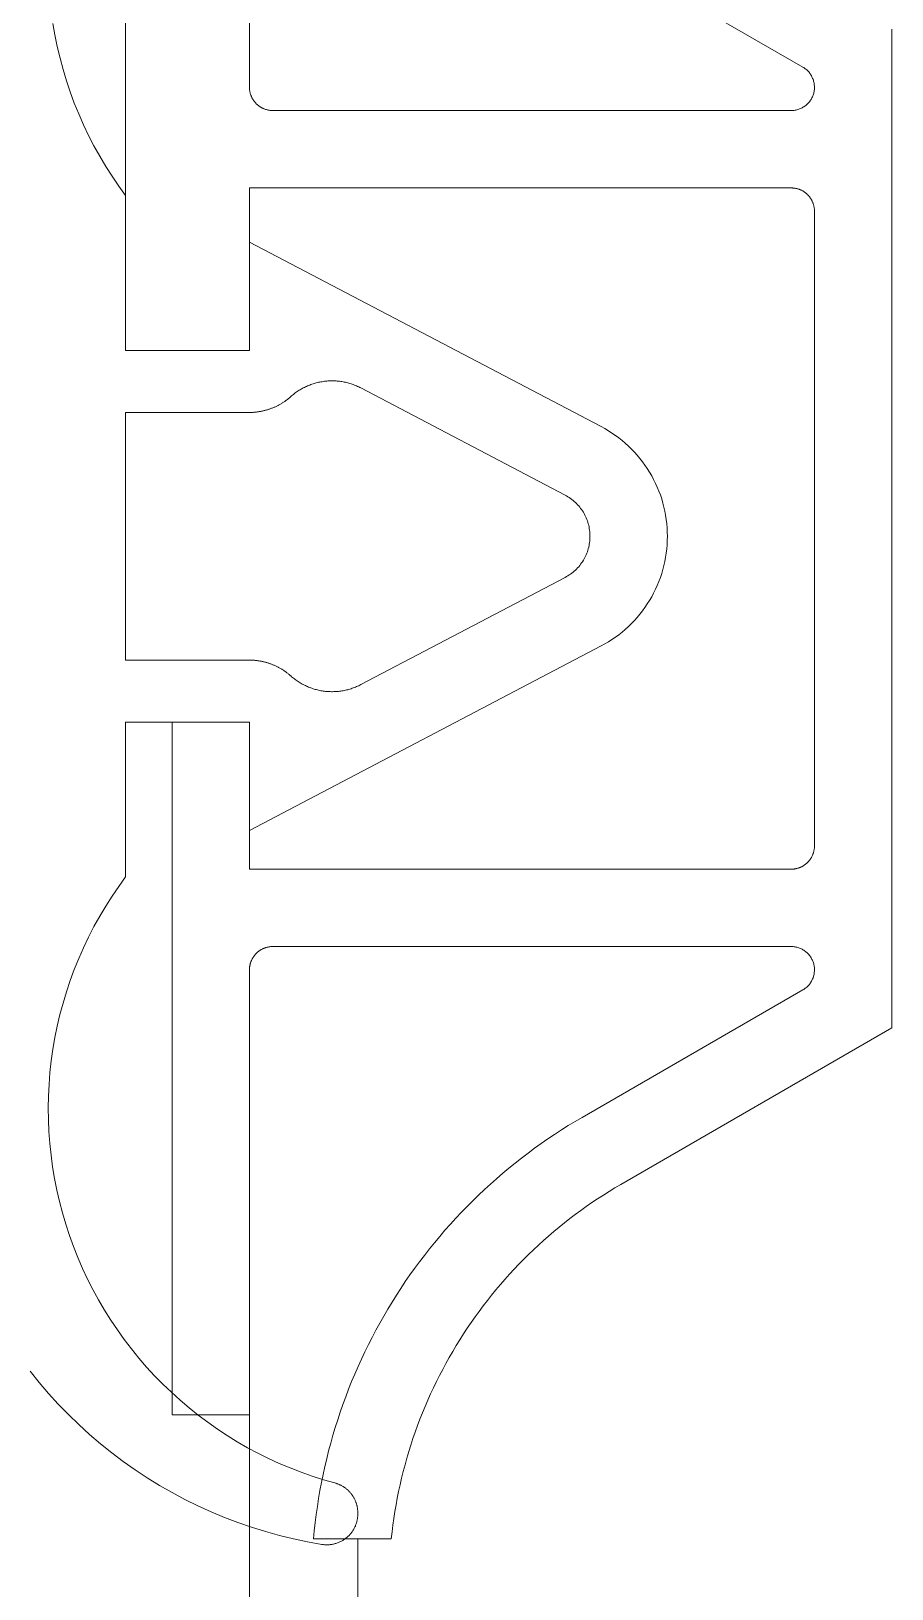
# Model space of a CAD drawing. Header units: millimetres. Extents: x -159872 to 386485, y -250577 to 158966.
# Drawn here: x 157374.02 to 157385.14, y 14431.04 to 14451.16 of the extents above; entities that cross this region are included whole.
import ezdxf

# ---------------------------------------------------------------- set-up
doc = ezdxf.new("R2010")
doc.units = ezdxf.units.MM
doc.layers.get('0').update_dxf_attribs({"lineweight": 25})
doc.layers.add('LDS-equipment-kitchen equipment', color=3, linetype='Continuous', lineweight=13)

# ---------------------------------------------------------------- blocks, each defined once
blk = doc.blocks.new('A$C73be1ed8')
for points in [[(32.99, 672.852, 0), (33.023, 673.036, 0), (33.062, 673.219, 0), (33.106, 673.401, 0), (33.156, 673.581, 0), (33.212, 673.76, 0), (33.273, 673.937, 0), (33.339, 674.111, 0), (33.411, 674.284, 0), (33.489, 674.454, 0), (33.571, 674.622, 0), (33.659, 674.787, 0), (33.752, 674.949, 0), (33.85, 675.109, 0), (33.953, 675.265, 0), (34.06, 675.418, 0), (34.173, 675.567, 0), (34.29, 675.713, 0), (34.411, 675.856, 0), (34.537, 675.994, 0), (34.667, 676.128, 0), (34.801, 676.259, 0), (34.94, 676.385, 0), (35.082, 676.506, 0), (35.228, 676.623, 0)], [(33.783, 672.684, 0), (33.825, 672.831, 0), (33.871, 672.976, 0), (33.922, 673.12, 0), (33.977, 673.262, 0), (34.036, 673.403, 0), (34.1, 673.541, 0), (34.167, 673.678, 0), (34.239, 673.812, 0), (34.315, 673.945, 0), (34.395, 674.074, 0), (34.479, 674.202, 0), (34.567, 674.327, 0), (34.658, 674.449, 0), (34.754, 674.568, 0), (34.852, 674.684, 0), (34.955, 674.797, 0), (35.06, 674.907, 0), (35.169, 675.014, 0), (35.281, 675.117, 0), (35.397, 675.217, 0), (35.515, 675.313, 0), (35.636, 675.406, 0), (35.76, 675.495, 0), (35.887, 675.58, 0), (36.016, 675.661, 0), (36.147, 675.738, 0), (36.281, 675.811, 0), (36.417, 675.88, 0), (36.555, 675.945, 0), (36.695, 676.006, 0), (36.837, 676.062, 0), (36.98, 676.114, 0), (37.125, 676.162, 0), (37.271, 676.205, 0), (37.419, 676.243, 0), (37.567, 676.277, 0), (37.717, 676.307, 0), (37.867, 676.332, 0), (38.018, 676.352, 0), (38.17, 676.368, 0), (38.322, 676.379, 0), (38.475, 676.386, 0), (38.627, 676.388, 0), (38.78, 676.385, 0), (38.932, 676.378, 0), (39.084, 676.366, 0), (39.235, 676.349, 0), (39.386, 676.328, 0), (39.537, 676.302, 0), (39.686, 676.271, 0), (39.835, 676.236, 0), (39.982, 676.197, 0), (40.128, 676.153, 0), (40.272, 676.104, 0), (40.416, 676.051, 0), (40.557, 675.994, 0), (40.696, 675.933, 0), (40.834, 675.867, 0), (40.97, 675.797, 0), (41.103, 675.723, 0), (41.234, 675.645, 0), (41.363, 675.563, 0), (41.489, 675.477, 0), (41.612, 675.388, 0)], [(50.412, 675.388, 0), (50.536, 675.477, 0), (50.662, 675.563, 0), (50.79, 675.645, 0), (50.921, 675.723, 0), (51.055, 675.797, 0), (51.19, 675.867, 0), (51.328, 675.933, 0), (51.467, 675.994, 0), (51.609, 676.051, 0), (51.752, 676.104, 0), (51.896, 676.153, 0), (52.042, 676.197, 0), (52.19, 676.236, 0), (52.338, 676.271, 0), (52.488, 676.302, 0), (52.638, 676.328, 0)], [(40.412, 673.788, 0), (40.419, 673.788, 0), (40.427, 673.788, 0), (40.434, 673.787, 0), (40.442, 673.786, 0), (40.449, 673.786, 0), (40.456, 673.785, 0), (40.463, 673.783, 0), (40.471, 673.782, 0), (40.478, 673.781, 0), (40.485, 673.779, 0), (40.492, 673.777, 0), (40.499, 673.775, 0), (40.506, 673.773, 0), (40.513, 673.77, 0), (40.52, 673.768, 0), (40.527, 673.765, 0), (40.534, 673.762, 0), (40.54, 673.759, 0), (40.547, 673.756, 0), (40.554, 673.752, 0), (40.56, 673.749, 0), (40.566, 673.745, 0), (40.573, 673.741, 0), (40.579, 673.737, 0), (40.585, 673.733, 0), (40.591, 673.729, 0), (40.597, 673.724, 0), (40.602, 673.72, 0), (40.608, 673.715, 0), (40.614, 673.71, 0), (40.619, 673.705, 0), (40.624, 673.7, 0), (40.629, 673.695, 0), (40.634, 673.689, 0), (40.639, 673.684, 0), (40.644, 673.678, 0), (40.649, 673.672, 0), (40.653, 673.667, 0), (40.657, 673.661, 0), (40.662, 673.655, 0), (40.666, 673.648, 0), (40.669, 673.642, 0), (40.673, 673.636, 0), (40.677, 673.629, 0), (40.68, 673.623, 0), (40.683, 673.616, 0), (40.686, 673.609, 0), (40.689, 673.603, 0), (40.692, 673.596, 0), (40.695, 673.589, 0), (40.697, 673.582, 0), (40.699, 673.575, 0), (40.701, 673.568, 0), (40.703, 673.561, 0), (40.705, 673.554, 0), (40.706, 673.546, 0), (40.708, 673.539, 0), (40.709, 673.532, 0), (40.71, 673.525, 0), (40.711, 673.517, 0), (40.711, 673.51, 0), (40.712, 673.503, 0), (40.712, 673.495, 0), (40.712, 673.488, 0)], [(44.412, 673.788, 0), (44.412, 673.779, 0), (44.412, 673.77, 0), (44.412, 673.76, 0), (44.411, 673.751, 0), (44.411, 673.742, 0), (44.41, 673.733, 0), (44.41, 673.724, 0), (44.409, 673.715, 0), (44.408, 673.706, 0), (44.407, 673.697, 0), (44.406, 673.688, 0), (44.405, 673.679, 0), (44.403, 673.67, 0), (44.402, 673.661, 0), (44.4, 673.652, 0), (44.399, 673.643, 0), (44.397, 673.634, 0), (44.395, 673.625, 0), (44.393, 673.616, 0), (44.391, 673.607, 0), (44.389, 673.598, 0), (44.387, 673.589, 0), (44.385, 673.58, 0), (44.382, 673.572, 0), (44.38, 673.563, 0), (44.377, 673.554, 0), (44.374, 673.545, 0), (44.372, 673.537, 0), (44.369, 673.528, 0), (44.366, 673.519, 0), (44.363, 673.511, 0), (44.359, 673.502, 0), (44.356, 673.494, 0), (44.353, 673.485, 0), (44.349, 673.477, 0), (44.346, 673.469, 0), (44.342, 673.46, 0), (44.338, 673.452, 0), (44.334, 673.444, 0), (44.33, 673.435, 0), (44.326, 673.427, 0), (44.322, 673.419, 0), (44.318, 673.411, 0), (44.313, 673.403, 0), (44.309, 673.395, 0), (44.305, 673.387, 0), (44.3, 673.379, 0), (44.295, 673.371, 0), (44.29, 673.364, 0), (44.286, 673.356, 0), (44.281, 673.348, 0), (44.275, 673.341, 0), (44.27, 673.333, 0), (44.265, 673.326, 0), (44.26, 673.318, 0), (44.254, 673.311, 0), (44.249, 673.304, 0), (44.243, 673.296, 0), (44.238, 673.289, 0), (44.232, 673.282, 0), (44.226, 673.275, 0), (44.22, 673.268, 0), (44.214, 673.261, 0), (44.208, 673.254, 0)], [(47.816, 673.254, 0), (47.81, 673.261, 0), (47.804, 673.268, 0), (47.798, 673.275, 0), (47.792, 673.282, 0), (47.787, 673.289, 0), (47.781, 673.296, 0), (47.775, 673.304, 0), (47.77, 673.311, 0), (47.764, 673.318, 0), (47.759, 673.326, 0), (47.754, 673.333, 0), (47.749, 673.341, 0), (47.744, 673.348, 0), (47.739, 673.356, 0), (47.734, 673.364, 0), (47.729, 673.371, 0), (47.724, 673.379, 0), (47.72, 673.387, 0), (47.715, 673.395, 0), (47.711, 673.403, 0), (47.706, 673.411, 0), (47.702, 673.419, 0), (47.698, 673.427, 0), (47.694, 673.435, 0), (47.69, 673.444, 0), (47.686, 673.452, 0), (47.682, 673.46, 0), (47.679, 673.469, 0), (47.675, 673.477, 0), (47.672, 673.485, 0), (47.668, 673.494, 0), (47.665, 673.502, 0), (47.662, 673.511, 0), (47.659, 673.519, 0), (47.656, 673.528, 0), (47.653, 673.537, 0), (47.65, 673.545, 0), (47.647, 673.554, 0), (47.644, 673.563, 0), (47.642, 673.572, 0), (47.64, 673.58, 0), (47.637, 673.589, 0), (47.635, 673.598, 0), (47.633, 673.607, 0), (47.631, 673.616, 0), (47.629, 673.625, 0), (47.627, 673.634, 0), (47.625, 673.643, 0), (47.624, 673.652, 0), (47.622, 673.661, 0), (47.621, 673.67, 0), (47.62, 673.679, 0), (47.618, 673.688, 0), (47.617, 673.697, 0), (47.616, 673.706, 0), (47.615, 673.715, 0), (47.615, 673.724, 0), (47.614, 673.733, 0), (47.613, 673.742, 0), (47.613, 673.751, 0), (47.613, 673.76, 0), (47.612, 673.77, 0), (47.612, 673.779, 0), (47.612, 673.788, 0)], [(51.512, 673.488, 0), (51.512, 673.495, 0), (51.512, 673.503, 0), (51.513, 673.51, 0), (51.514, 673.517, 0), (51.514, 673.525, 0), (51.515, 673.532, 0), (51.517, 673.539, 0), (51.518, 673.546, 0), (51.519, 673.554, 0), (51.521, 673.561, 0), (51.523, 673.568, 0), (51.525, 673.575, 0), (51.527, 673.582, 0), (51.53, 673.589, 0), (51.532, 673.596, 0), (51.535, 673.603, 0), (51.538, 673.609, 0), (51.541, 673.616, 0), (51.544, 673.623, 0), (51.548, 673.629, 0), (51.551, 673.636, 0), (51.555, 673.642, 0), (51.559, 673.648, 0), (51.563, 673.655, 0), (51.567, 673.661, 0), (51.571, 673.667, 0), (51.576, 673.672, 0), (51.58, 673.678, 0), (51.585, 673.684, 0), (51.59, 673.689, 0), (51.595, 673.695, 0), (51.6, 673.7, 0), (51.605, 673.705, 0), (51.611, 673.71, 0), (51.616, 673.715, 0), (51.622, 673.72, 0), (51.628, 673.724, 0), (51.633, 673.729, 0), (51.639, 673.733, 0), (51.645, 673.737, 0), (51.652, 673.741, 0), (51.658, 673.745, 0), (51.664, 673.749, 0), (51.671, 673.752, 0), (51.677, 673.756, 0), (51.684, 673.759, 0), (51.691, 673.762, 0), (51.697, 673.765, 0), (51.704, 673.768, 0), (51.711, 673.77, 0), (51.718, 673.773, 0), (51.725, 673.775, 0), (51.732, 673.777, 0), (51.739, 673.779, 0), (51.746, 673.781, 0), (51.754, 673.782, 0), (51.761, 673.783, 0), (51.768, 673.785, 0), (51.775, 673.786, 0), (51.783, 673.786, 0), (51.79, 673.787, 0), (51.797, 673.788, 0), (51.805, 673.788, 0), (51.812, 673.788, 0)], [(44.096, 672.349, 0), (44.089, 672.363, 0), (44.082, 672.376, 0), (44.076, 672.39, 0), (44.07, 672.404, 0), (44.064, 672.418, 0), (44.058, 672.432, 0), (44.053, 672.446, 0), (44.048, 672.461, 0), (44.043, 672.475, 0), (44.039, 672.489, 0), (44.034, 672.504, 0), (44.03, 672.519, 0), (44.027, 672.533, 0), (44.023, 672.548, 0), (44.02, 672.563, 0), (44.017, 672.578, 0), (44.015, 672.593, 0), (44.012, 672.608, 0), (44.01, 672.623, 0), (44.009, 672.638, 0), (44.007, 672.653, 0), (44.006, 672.668, 0), (44.005, 672.683, 0), (44.005, 672.698, 0), (44.004, 672.713, 0), (44.004, 672.729, 0), (44.005, 672.744, 0), (44.005, 672.759, 0), (44.006, 672.774, 0), (44.007, 672.789, 0), (44.009, 672.804, 0), (44.01, 672.819, 0), (44.013, 672.834, 0), (44.015, 672.849, 0), (44.017, 672.864, 0), (44.02, 672.879, 0), (44.023, 672.894, 0), (44.027, 672.909, 0), (44.031, 672.924, 0), (44.034, 672.938, 0), (44.039, 672.953, 0), (44.043, 672.967, 0), (44.048, 672.982, 0), (44.053, 672.996, 0), (44.059, 673.01, 0), (44.064, 673.024, 0), (44.07, 673.038, 0), (44.076, 673.052, 0), (44.083, 673.066, 0), (44.089, 673.079, 0), (44.096, 673.093, 0), (44.103, 673.106, 0), (44.111, 673.119, 0), (44.118, 673.132, 0), (44.126, 673.145, 0), (44.135, 673.158, 0), (44.143, 673.171, 0), (44.152, 673.183, 0), (44.16, 673.196, 0), (44.17, 673.208, 0), (44.179, 673.22, 0), (44.188, 673.231, 0), (44.198, 673.243, 0), (44.208, 673.254, 0)], [(47.816, 673.254, 0), (47.826, 673.243, 0), (47.836, 673.231, 0), (47.845, 673.22, 0), (47.855, 673.208, 0), (47.864, 673.196, 0), (47.873, 673.183, 0), (47.881, 673.171, 0), (47.89, 673.158, 0), (47.898, 673.145, 0), (47.906, 673.132, 0), (47.914, 673.119, 0), (47.921, 673.106, 0), (47.928, 673.093, 0), (47.935, 673.079, 0), (47.942, 673.066, 0), (47.948, 673.052, 0), (47.954, 673.038, 0), (47.96, 673.024, 0), (47.966, 673.01, 0), (47.971, 672.996, 0), (47.976, 672.982, 0), (47.981, 672.967, 0), (47.986, 672.953, 0), (47.99, 672.938, 0), (47.994, 672.924, 0), (47.997, 672.909, 0), (48.001, 672.894, 0), (48.004, 672.879, 0), (48.007, 672.864, 0), (48.009, 672.849, 0), (48.012, 672.834, 0), (48.014, 672.819, 0), (48.015, 672.804, 0), (48.017, 672.789, 0), (48.018, 672.774, 0), (48.019, 672.759, 0), (48.02, 672.744, 0), (48.02, 672.729, 0), (48.02, 672.713, 0), (48.02, 672.698, 0), (48.019, 672.683, 0), (48.018, 672.668, 0), (48.017, 672.653, 0), (48.016, 672.638, 0), (48.014, 672.623, 0), (48.012, 672.608, 0), (48.01, 672.593, 0), (48.007, 672.578, 0), (48.004, 672.563, 0), (48.001, 672.548, 0), (47.998, 672.533, 0), (47.994, 672.519, 0), (47.99, 672.504, 0), (47.986, 672.489, 0), (47.981, 672.475, 0), (47.976, 672.461, 0), (47.971, 672.446, 0), (47.966, 672.432, 0), (47.96, 672.418, 0), (47.954, 672.404, 0), (47.948, 672.39, 0), (47.942, 672.376, 0), (47.935, 672.363, 0), (47.928, 672.349, 0)], [(33.062, 672.961, 0), (33.167, 672.951, 0), (33.271, 672.939, 0), (33.375, 672.926, 0), (33.479, 672.911, 0), (33.582, 672.895, 0), (33.686, 672.877, 0), (33.789, 672.858, 0), (33.891, 672.837, 0), (33.994, 672.814, 0), (34.096, 672.79, 0), (34.198, 672.765, 0), (34.299, 672.738, 0), (34.4, 672.709, 0), (34.5, 672.679, 0), (34.6, 672.648, 0), (34.7, 672.615, 0), (34.799, 672.58, 0), (34.897, 672.544, 0), (34.995, 672.507, 0), (35.093, 672.468, 0), (35.189, 672.427, 0), (35.286, 672.385, 0), (35.381, 672.342, 0), (35.476, 672.297, 0), (35.57, 672.251, 0), (35.664, 672.204, 0), (35.756, 672.155, 0), (35.848, 672.105, 0), (35.94, 672.053, 0), (36.03, 672, 0), (36.12, 671.945, 0), (36.209, 671.89, 0), (36.297, 671.833, 0), (36.384, 671.774, 0), (36.47, 671.715, 0), (36.555, 671.654, 0), (36.64, 671.591, 0), (36.723, 671.528, 0), (36.806, 671.463, 0), (36.887, 671.397, 0), (36.968, 671.33, 0), (37.047, 671.262, 0), (37.126, 671.192, 0), (37.203, 671.122, 0), (37.28, 671.05, 0), (37.355, 670.977, 0), (37.429, 670.903, 0), (37.502, 670.827, 0), (37.574, 670.751, 0), (37.645, 670.674, 0), (37.714, 670.595, 0), (37.783, 670.516, 0), (37.85, 670.435, 0), (37.916, 670.354, 0), (37.981, 670.271, 0), (38.044, 670.188, 0), (38.107, 670.104, 0), (38.168, 670.018, 0), (38.227, 669.932, 0), (38.286, 669.845, 0), (38.343, 669.757, 0), (38.399, 669.668, 0), (38.453, 669.579, 0), (38.506, 669.488, 0)], [(33.385, 672.388, 0), (33.374, 672.388, 0), (33.363, 672.388, 0), (33.352, 672.389, 0), (33.342, 672.39, 0), (33.331, 672.392, 0), (33.32, 672.393, 0), (33.31, 672.395, 0), (33.299, 672.397, 0), (33.288, 672.4, 0), (33.278, 672.402, 0), (33.268, 672.405, 0), (33.257, 672.409, 0), (33.247, 672.412, 0), (33.237, 672.416, 0), (33.227, 672.42, 0), (33.217, 672.425, 0), (33.207, 672.429, 0), (33.198, 672.434, 0), (33.188, 672.44, 0), (33.179, 672.445, 0), (33.17, 672.451, 0), (33.161, 672.457, 0), (33.152, 672.463, 0), (33.143, 672.469, 0), (33.134, 672.476, 0), (33.126, 672.483, 0), (33.118, 672.49, 0), (33.11, 672.497, 0), (33.102, 672.505, 0), (33.095, 672.513, 0), (33.087, 672.521, 0), (33.08, 672.529, 0), (33.073, 672.537, 0), (33.067, 672.546, 0), (33.06, 672.554, 0), (33.054, 672.563, 0), (33.048, 672.572, 0), (33.042, 672.581, 0), (33.037, 672.591, 0), (33.032, 672.6, 0), (33.027, 672.61, 0), (33.022, 672.62, 0), (33.018, 672.63, 0), (33.013, 672.64, 0), (33.01, 672.65, 0), (33.006, 672.66, 0), (33.003, 672.67, 0), (33, 672.681, 0), (32.997, 672.691, 0), (32.994, 672.702, 0), (32.992, 672.712, 0), (32.99, 672.723, 0), (32.989, 672.734, 0), (32.987, 672.744, 0), (32.986, 672.755, 0), (32.986, 672.766, 0), (32.985, 672.777, 0), (32.985, 672.787, 0), (32.985, 672.798, 0), (32.985, 672.809, 0), (32.986, 672.82, 0), (32.987, 672.831, 0), (32.989, 672.841, 0), (32.99, 672.852, 0)], [(33.783, 672.684, 0), (33.781, 672.676, 0), (33.779, 672.668, 0), (33.776, 672.661, 0), (33.773, 672.653, 0), (33.77, 672.645, 0), (33.768, 672.638, 0), (33.764, 672.63, 0), (33.761, 672.623, 0), (33.758, 672.615, 0), (33.754, 672.608, 0), (33.75, 672.601, 0), (33.746, 672.593, 0), (33.742, 672.586, 0), (33.738, 672.579, 0), (33.734, 672.572, 0), (33.729, 672.566, 0), (33.725, 672.559, 0), (33.72, 672.552, 0), (33.715, 672.546, 0), (33.71, 672.539, 0), (33.705, 672.533, 0), (33.7, 672.527, 0), (33.694, 672.52, 0), (33.689, 672.514, 0), (33.683, 672.508, 0), (33.677, 672.503, 0), (33.671, 672.497, 0), (33.665, 672.491, 0), (33.659, 672.486, 0), (33.653, 672.481, 0), (33.647, 672.476, 0), (33.64, 672.47, 0), (33.634, 672.466, 0), (33.627, 672.461, 0), (33.62, 672.456, 0), (33.613, 672.452, 0), (33.607, 672.447, 0), (33.6, 672.443, 0), (33.592, 672.439, 0), (33.585, 672.435, 0), (33.578, 672.431, 0), (33.571, 672.428, 0), (33.563, 672.424, 0), (33.556, 672.421, 0), (33.548, 672.418, 0), (33.541, 672.415, 0), (33.533, 672.412, 0), (33.525, 672.409, 0), (33.518, 672.407, 0), (33.51, 672.404, 0), (33.502, 672.402, 0), (33.494, 672.4, 0), (33.486, 672.398, 0), (33.478, 672.396, 0), (33.47, 672.395, 0), (33.462, 672.393, 0), (33.454, 672.392, 0), (33.446, 672.391, 0), (33.438, 672.39, 0), (33.429, 672.389, 0), (33.421, 672.389, 0), (33.413, 672.388, 0), (33.405, 672.388, 0), (33.397, 672.388, 0)], [(33.062, 671.956, 0), (33.15, 671.946, 0), (33.238, 671.935, 0), (33.326, 671.923, 0), (33.413, 671.909, 0), (33.5, 671.894, 0), (33.587, 671.878, 0), (33.674, 671.861, 0), (33.76, 671.842, 0), (33.847, 671.822, 0), (33.933, 671.8, 0), (34.018, 671.778, 0), (34.103, 671.754, 0), (34.188, 671.729, 0), (34.273, 671.703, 0), (34.357, 671.675, 0), (34.44, 671.646, 0), (34.524, 671.616, 0), (34.606, 671.585, 0), (34.689, 671.552, 0), (34.771, 671.519, 0), (34.852, 671.484, 0), (34.933, 671.448, 0), (35.013, 671.41, 0), (35.093, 671.372, 0), (35.172, 671.332, 0), (35.25, 671.291, 0), (35.328, 671.249, 0), (35.406, 671.206, 0), (35.482, 671.162, 0), (35.558, 671.117, 0), (35.633, 671.07, 0), (35.708, 671.023, 0), (35.782, 670.974, 0), (35.855, 670.924, 0), (35.928, 670.873, 0), (35.999, 670.821, 0), (36.07, 670.768, 0), (36.14, 670.714, 0), (36.21, 670.659, 0), (36.278, 670.603, 0), (36.346, 670.546, 0), (36.413, 670.488, 0), (36.479, 670.429, 0), (36.544, 670.369, 0), (36.608, 670.308, 0), (36.671, 670.246, 0), (36.733, 670.184, 0), (36.795, 670.12, 0), (36.855, 670.055, 0), (36.915, 669.99, 0), (36.973, 669.923, 0), (37.031, 669.856, 0), (37.087, 669.788, 0), (37.143, 669.719, 0), (37.198, 669.65, 0), (37.251, 669.579, 0), (37.303, 669.508, 0), (37.355, 669.436, 0), (37.405, 669.363, 0), (37.454, 669.289, 0), (37.503, 669.215, 0), (37.55, 669.14, 0), (37.596, 669.065, 0), (37.64, 668.988, 0)], [(46.543, 669.709, 0), (46.534, 669.691, 0), (46.523, 669.674, 0), (46.512, 669.657, 0), (46.501, 669.64, 0), (46.489, 669.623, 0), (46.476, 669.607, 0), (46.463, 669.592, 0), (46.449, 669.577, 0), (46.435, 669.562, 0), (46.42, 669.548, 0), (46.405, 669.534, 0), (46.389, 669.521, 0), (46.373, 669.509, 0), (46.357, 669.497, 0), (46.34, 669.485, 0), (46.323, 669.474, 0), (46.305, 669.464, 0), (46.287, 669.455, 0), (46.269, 669.445, 0), (46.25, 669.437, 0), (46.231, 669.429, 0), (46.212, 669.422, 0), (46.193, 669.416, 0), (46.173, 669.41, 0), (46.154, 669.405, 0), (46.134, 669.4, 0), (46.114, 669.397, 0), (46.093, 669.393, 0), (46.073, 669.391, 0), (46.053, 669.389, 0), (46.033, 669.388, 0), (46.012, 669.388, 0), (45.992, 669.388, 0), (45.971, 669.389, 0), (45.951, 669.391, 0), (45.931, 669.393, 0), (45.911, 669.397, 0), (45.891, 669.4, 0), (45.871, 669.405, 0), (45.851, 669.41, 0), (45.831, 669.416, 0), (45.812, 669.422, 0), (45.793, 669.429, 0), (45.774, 669.437, 0), (45.756, 669.445, 0), (45.737, 669.455, 0), (45.719, 669.464, 0), (45.702, 669.474, 0), (45.684, 669.485, 0), (45.668, 669.497, 0), (45.651, 669.509, 0), (45.635, 669.521, 0), (45.619, 669.534, 0), (45.604, 669.548, 0), (45.589, 669.562, 0), (45.575, 669.577, 0), (45.561, 669.592, 0), (45.548, 669.607, 0), (45.536, 669.623, 0), (45.523, 669.64, 0), (45.512, 669.657, 0), (45.501, 669.674, 0), (45.491, 669.691, 0), (45.481, 669.709, 0)], [(47.429, 669.245, 0), (47.403, 669.197, 0), (47.375, 669.15, 0), (47.346, 669.104, 0), (47.315, 669.059, 0), (47.283, 669.016, 0), (47.249, 668.973, 0), (47.214, 668.932, 0), (47.177, 668.891, 0), (47.139, 668.852, 0), (47.1, 668.815, 0), (47.06, 668.778, 0), (47.018, 668.744, 0), (46.975, 668.71, 0), (46.931, 668.678, 0), (46.886, 668.648, 0), (46.84, 668.619, 0), (46.793, 668.591, 0), (46.745, 668.566, 0), (46.696, 668.542, 0), (46.647, 668.519, 0), (46.597, 668.498, 0), (46.546, 668.479, 0), (46.494, 668.462, 0), (46.442, 668.447, 0), (46.389, 668.433, 0), (46.336, 668.421, 0), (46.283, 668.411, 0), (46.229, 668.403, 0), (46.175, 668.396, 0), (46.121, 668.392, 0), (46.067, 668.389, 0), (46.012, 668.388, 0), (45.958, 668.389, 0), (45.903, 668.392, 0), (45.849, 668.396, 0), (45.795, 668.403, 0), (45.742, 668.411, 0), (45.688, 668.421, 0), (45.635, 668.433, 0), (45.582, 668.447, 0), (45.53, 668.462, 0), (45.479, 668.479, 0), (45.428, 668.498, 0), (45.377, 668.519, 0), (45.328, 668.542, 0), (45.279, 668.566, 0), (45.231, 668.591, 0), (45.184, 668.619, 0), (45.138, 668.648, 0), (45.093, 668.678, 0), (45.049, 668.71, 0), (45.006, 668.744, 0), (44.965, 668.778, 0), (44.924, 668.815, 0), (44.885, 668.852, 0), (44.847, 668.891, 0), (44.81, 668.932, 0), (44.775, 668.973, 0), (44.741, 669.016, 0), (44.709, 669.059, 0), (44.678, 669.104, 0), (44.649, 669.15, 0), (44.621, 669.197, 0), (44.595, 669.245, 0)], [(40.712, 666.788, 0), (40.712, 666.776, 0), (40.711, 666.763, 0), (40.71, 666.751, 0), (40.708, 666.739, 0), (40.706, 666.727, 0), (40.703, 666.715, 0), (40.7, 666.703, 0), (40.696, 666.691, 0), (40.692, 666.68, 0), (40.687, 666.669, 0), (40.682, 666.657, 0), (40.677, 666.646, 0), (40.671, 666.636, 0), (40.664, 666.625, 0), (40.657, 666.615, 0), (40.65, 666.605, 0), (40.642, 666.596, 0), (40.634, 666.586, 0), (40.626, 666.577, 0), (40.617, 666.569, 0), (40.608, 666.561, 0), (40.599, 666.553, 0), (40.589, 666.545, 0), (40.579, 666.538, 0), (40.568, 666.532, 0), (40.558, 666.526, 0), (40.547, 666.52, 0), (40.536, 666.515, 0), (40.525, 666.51, 0), (40.513, 666.505, 0), (40.502, 666.502, 0), (40.49, 666.498, 0), (40.478, 666.495, 0), (40.466, 666.493, 0), (40.454, 666.491, 0), (40.442, 666.489, 0), (40.429, 666.488, 0), (40.417, 666.488, 0), (40.405, 666.488, 0), (40.393, 666.489, 0), (40.38, 666.49, 0), (40.368, 666.491, 0), (40.356, 666.493, 0), (40.344, 666.496, 0), (40.332, 666.499, 0), (40.32, 666.502, 0), (40.309, 666.506, 0), (40.297, 666.511, 0), (40.286, 666.516, 0), (40.275, 666.521, 0), (40.264, 666.527, 0), (40.254, 666.533, 0), (40.243, 666.54, 0), (40.233, 666.547, 0), (40.224, 666.554, 0), (40.214, 666.562, 0), (40.205, 666.571, 0), (40.197, 666.579, 0), (40.188, 666.588, 0), (40.18, 666.598, 0), (40.173, 666.607, 0), (40.165, 666.617, 0), (40.159, 666.627, 0), (40.152, 666.638, 0)], [(42.012, 666.488, 0), (42.005, 666.488, 0), (41.997, 666.488, 0), (41.99, 666.489, 0), (41.983, 666.489, 0), (41.975, 666.49, 0), (41.968, 666.491, 0), (41.961, 666.492, 0), (41.954, 666.494, 0), (41.946, 666.495, 0), (41.939, 666.497, 0), (41.932, 666.499, 0), (41.925, 666.501, 0), (41.918, 666.503, 0), (41.911, 666.505, 0), (41.904, 666.508, 0), (41.897, 666.511, 0), (41.891, 666.514, 0), (41.884, 666.517, 0), (41.877, 666.52, 0), (41.871, 666.523, 0), (41.864, 666.527, 0), (41.858, 666.531, 0), (41.852, 666.534, 0), (41.845, 666.538, 0), (41.839, 666.543, 0), (41.833, 666.547, 0), (41.828, 666.551, 0), (41.822, 666.556, 0), (41.816, 666.561, 0), (41.811, 666.566, 0), (41.805, 666.571, 0), (41.8, 666.576, 0), (41.795, 666.581, 0), (41.79, 666.586, 0), (41.785, 666.592, 0), (41.78, 666.598, 0), (41.776, 666.603, 0), (41.771, 666.609, 0), (41.767, 666.615, 0), (41.763, 666.621, 0), (41.759, 666.627, 0), (41.755, 666.634, 0), (41.751, 666.64, 0), (41.748, 666.646, 0), (41.744, 666.653, 0), (41.741, 666.66, 0), (41.738, 666.666, 0), (41.735, 666.673, 0), (41.732, 666.68, 0), (41.73, 666.687, 0), (41.727, 666.694, 0), (41.725, 666.701, 0), (41.723, 666.708, 0), (41.721, 666.715, 0), (41.719, 666.722, 0), (41.718, 666.729, 0), (41.717, 666.737, 0), (41.715, 666.744, 0), (41.714, 666.751, 0), (41.714, 666.758, 0), (41.713, 666.766, 0), (41.712, 666.773, 0), (41.712, 666.781, 0), (41.712, 666.788, 0)], [(50.512, 666.788, 0), (50.512, 666.781, 0), (50.512, 666.773, 0), (50.511, 666.766, 0), (50.511, 666.758, 0), (50.51, 666.751, 0), (50.509, 666.744, 0), (50.508, 666.737, 0), (50.506, 666.729, 0), (50.505, 666.722, 0), (50.503, 666.715, 0), (50.501, 666.708, 0), (50.499, 666.701, 0), (50.497, 666.694, 0), (50.495, 666.687, 0), (50.492, 666.68, 0), (50.489, 666.673, 0), (50.486, 666.666, 0), (50.483, 666.66, 0), (50.48, 666.653, 0), (50.477, 666.646, 0), (50.473, 666.64, 0), (50.469, 666.634, 0), (50.466, 666.627, 0), (50.462, 666.621, 0), (50.457, 666.615, 0), (50.453, 666.609, 0), (50.449, 666.603, 0), (50.444, 666.598, 0), (50.439, 666.592, 0), (50.434, 666.586, 0), (50.429, 666.581, 0), (50.424, 666.576, 0), (50.419, 666.571, 0), (50.414, 666.566, 0), (50.408, 666.561, 0), (50.402, 666.556, 0), (50.397, 666.551, 0), (50.391, 666.547, 0), (50.385, 666.543, 0), (50.379, 666.538, 0), (50.373, 666.534, 0), (50.366, 666.531, 0), (50.36, 666.527, 0), (50.354, 666.523, 0), (50.347, 666.52, 0), (50.34, 666.517, 0), (50.334, 666.514, 0), (50.327, 666.511, 0), (50.32, 666.508, 0), (50.313, 666.505, 0), (50.306, 666.503, 0), (50.299, 666.501, 0), (50.292, 666.499, 0), (50.285, 666.497, 0), (50.278, 666.495, 0), (50.271, 666.494, 0), (50.263, 666.492, 0), (50.256, 666.491, 0), (50.249, 666.49, 0), (50.242, 666.489, 0), (50.234, 666.489, 0), (50.227, 666.488, 0), (50.219, 666.488, 0), (50.212, 666.488, 0)], [(52.072, 666.638, 0), (52.066, 666.627, 0), (52.059, 666.617, 0), (52.052, 666.607, 0), (52.044, 666.598, 0), (52.036, 666.588, 0), (52.028, 666.579, 0), (52.019, 666.571, 0), (52.01, 666.562, 0), (52.001, 666.554, 0), (51.991, 666.547, 0), (51.981, 666.54, 0), (51.971, 666.533, 0), (51.96, 666.527, 0), (51.949, 666.521, 0), (51.938, 666.516, 0), (51.927, 666.511, 0), (51.915, 666.506, 0), (51.904, 666.502, 0), (51.892, 666.499, 0), (51.88, 666.496, 0), (51.868, 666.493, 0), (51.856, 666.491, 0), (51.844, 666.49, 0), (51.832, 666.489, 0), (51.819, 666.488, 0), (51.807, 666.488, 0), (51.795, 666.488, 0), (51.783, 666.489, 0), (51.771, 666.491, 0), (51.758, 666.493, 0), (51.746, 666.495, 0), (51.734, 666.498, 0), (51.723, 666.502, 0), (51.711, 666.505, 0), (51.7, 666.51, 0), (51.688, 666.515, 0), (51.677, 666.52, 0), (51.666, 666.526, 0), (51.656, 666.532, 0), (51.645, 666.538, 0), (51.635, 666.545, 0), (51.626, 666.553, 0), (51.616, 666.561, 0), (51.607, 666.569, 0), (51.598, 666.577, 0), (51.59, 666.586, 0), (51.582, 666.596, 0), (51.574, 666.605, 0), (51.567, 666.615, 0), (51.56, 666.625, 0), (51.554, 666.636, 0), (51.548, 666.646, 0), (51.542, 666.657, 0), (51.537, 666.669, 0), (51.532, 666.68, 0), (51.528, 666.691, 0), (51.524, 666.703, 0), (51.521, 666.715, 0), (51.518, 666.727, 0), (51.516, 666.739, 0), (51.514, 666.751, 0), (51.513, 666.763, 0), (51.512, 666.776, 0), (51.512, 666.788, 0)]]:
    blk.add_polyline3d(points)
at = {"transparency": 33554687}
for points in [[(41.612, 675.388, 0), (43.612, 675.388, 0)], [(43.612, 675.388, 0), (43.612, 673.788, 0)], [(44.412, 675.388, 0), (44.412, 673.788, 0)], [(47.612, 675.388, 0), (44.412, 675.388, 0)], [(47.612, 673.788, 0), (47.612, 675.388, 0)], [(48.412, 673.788, 0), (48.412, 675.388, 0)], [(48.412, 675.388, 0), (50.412, 675.388, 0)], [(56.412, 675.388, 0), (50.412, 675.388, 0)], [(34.662, 674.788, 0), (34.662, 673.788, 0)], [(42.712, 674.788, 0), (34.662, 674.788, 0)], [(43.612, 674.788, 0), (42.712, 674.788, 0)], [(43.612, 673.788, 0), (43.612, 673.888, 0)], [(14.112, 673.788, 0), (40.212, 673.788, 0)], [(34.662, 673.788, 0), (40.412, 673.788, 0)], [(41.712, 673.788, 0), (43.612, 673.788, 0)], [(41.712, 666.788, 0), (41.712, 673.788, 0)], [(42.212, 673.788, 0), (44.595, 669.245, 0)], [(43.612, 673.788, 0), (42.212, 673.788, 0)], [(47.429, 669.245, 0), (49.812, 673.788, 0)], [(49.812, 673.788, 0), (48.412, 673.788, 0)], [(48.612, 673.788, 0), (50.512, 673.788, 0)], [(50.512, 673.788, 0), (50.512, 666.788, 0)], [(51.812, 673.788, 0), (57.562, 673.788, 0)], [(40.712, 673.488, 0), (40.712, 666.788, 0)], [(51.512, 666.788, 0), (51.512, 673.488, 0)], [(33.062, 672.961, 0), (33.062, 671.956, 0)], [(13.624, 672.388, 0), (33.062, 672.388, 0)], [(33.385, 672.388, 0), (33.397, 672.388, 0)], [(44.096, 672.349, 0), (45.481, 669.709, 0)], [(46.543, 669.709, 0), (47.928, 672.349, 0)], [(40.152, 666.638, 0), (38.506, 669.488, 0)], [(53.718, 669.488, 0), (52.072, 666.638, 0)], [(37.64, 668.988, 0), (39.662, 665.488, 0)], [(50.212, 666.488, 0), (42.012, 666.488, 0)], [(39.662, 665.488, 0), (52.563, 665.488, 0)]]:
    blk.add_polyline3d(points, dxfattribs=at)
blk = doc.blocks.new('Group-410')
at = {"layer": 'LDS-equipment-kitchen equipment', "rotation": 89.99980100206012}
blk.add_blockref('A$C73be1ed8', (97377.118, 50856.138), dxfattribs=at)

msp = doc.modelspace()

# ---------------------------------------------------------------- block references
at = {"layer": 'LDS-equipment-kitchen equipment', "color": 7}
msp.add_blockref('Group-410', (60673.51323, -36457.51522), dxfattribs=at)

doc.saveas('drawing.dxf')
